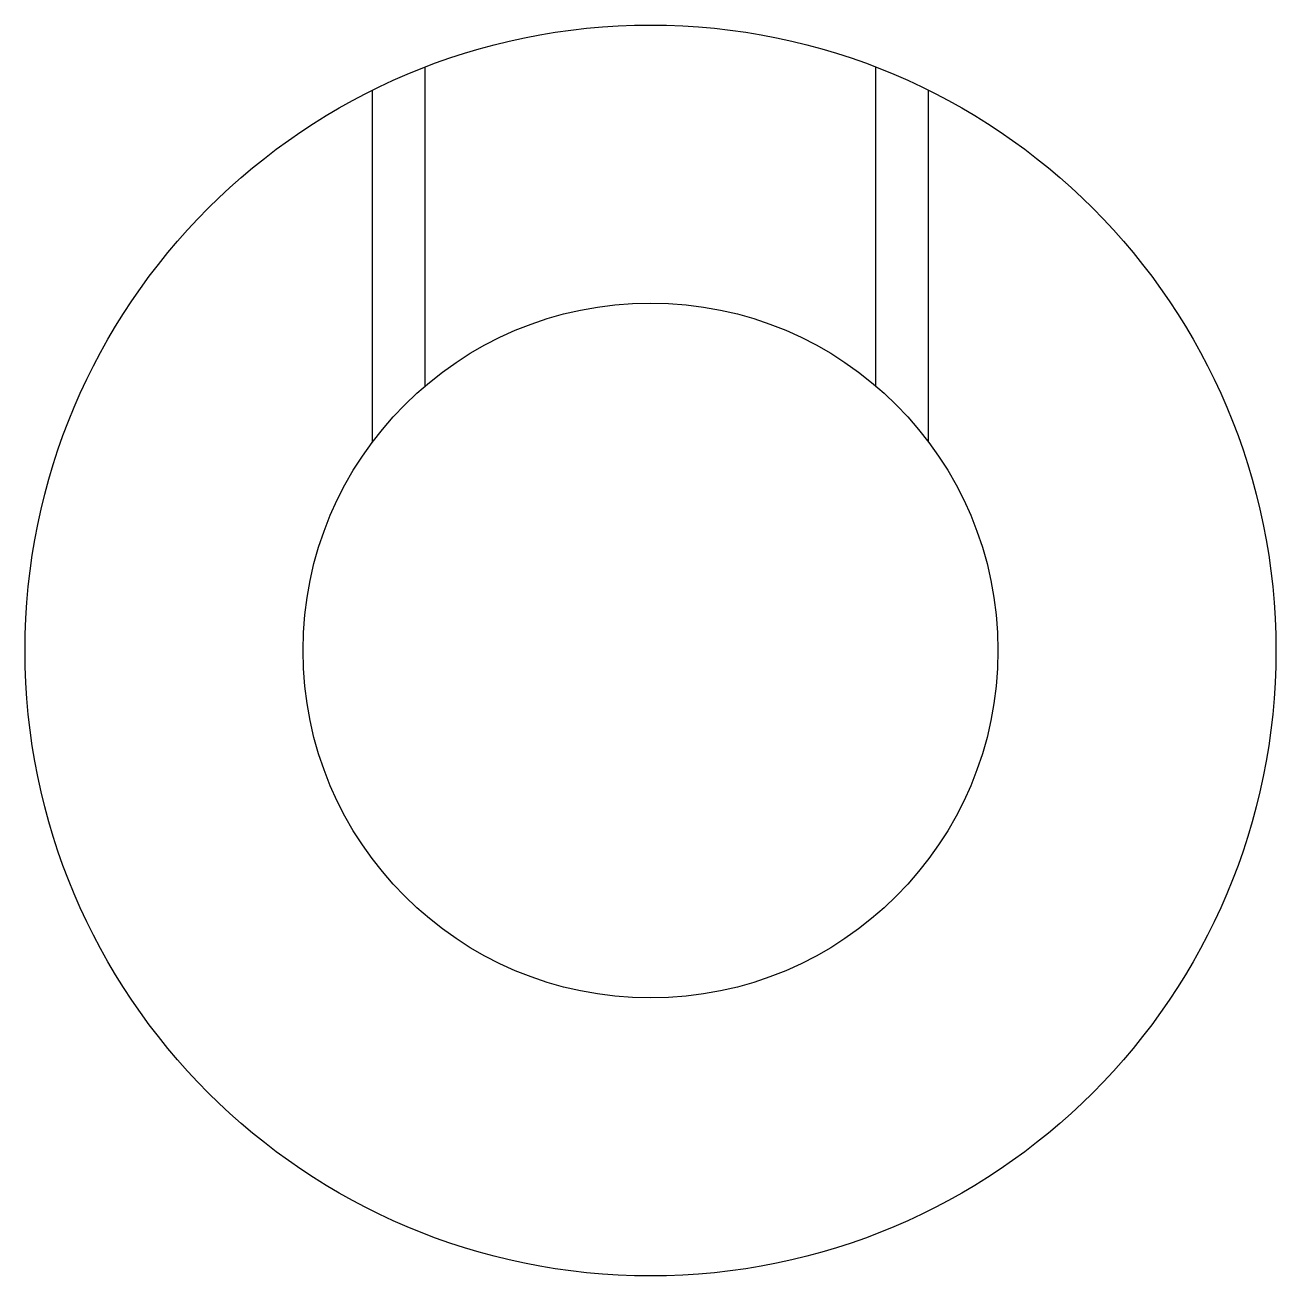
# Model space of a CAD drawing. Header units: metres. Extents: x 40.5 to 102.5, y 33.8 to 47.8.
# Drawn here: x 93.5 to 102.5, y 36.25 to 45.25 of the extents above.
import ezdxf

# ---------------------------------------------------------------- set-up
doc = ezdxf.new("R2010")
doc.units = ezdxf.units.M

msp = doc.modelspace()

# ---------------------------------------------------------------- linework, layer by layer
at = {"color": 4}
for points in [[(96.380005, 42.654102), (96.380005, 44.948284)], [(99.619995, 42.654102), (99.619995, 44.948284)], [(96, 42.25), (96, 44.781128)], [(100, 42.25), (100, 44.781128)]]:
    msp.add_lwpolyline(points, dxfattribs=at)
for radius in [4.5, 2.5]:
    msp.add_circle((98, 40.75), radius, dxfattribs=at)

doc.saveas('drawing.dxf')
